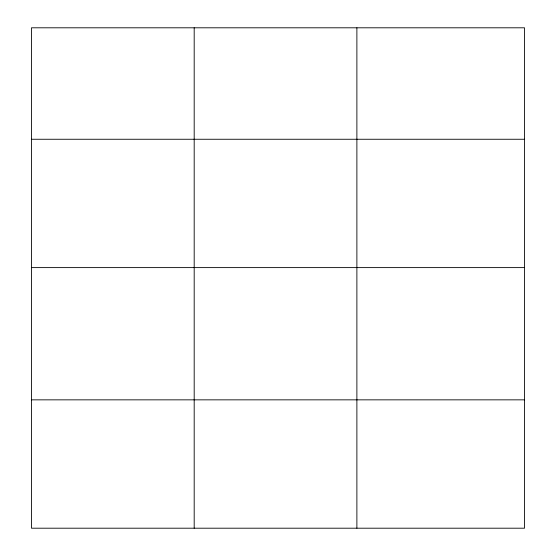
<?xml version="1.0" encoding="UTF-8"?>
<svg xmlns="http://www.w3.org/2000/svg" width="556" height="556" viewBox="0 0 556 556"><rect width="100%" height="100%" fill="white"/><g stroke="black" fill="none" stroke-linecap="round" stroke-linejoin="round"><path stroke-width="0.83" d="M524.51 267.61L524.51 27.8L31.49 27.8L31.49 528.2L524.51 528.2L524.51 267.61L31.49 267.61M31.49 139.257L524.51 139.257M31.49 399.847L524.51 399.847M356.882 27.8L356.882 528.2M194.19 27.8L194.19 528.2"/></g></svg>
